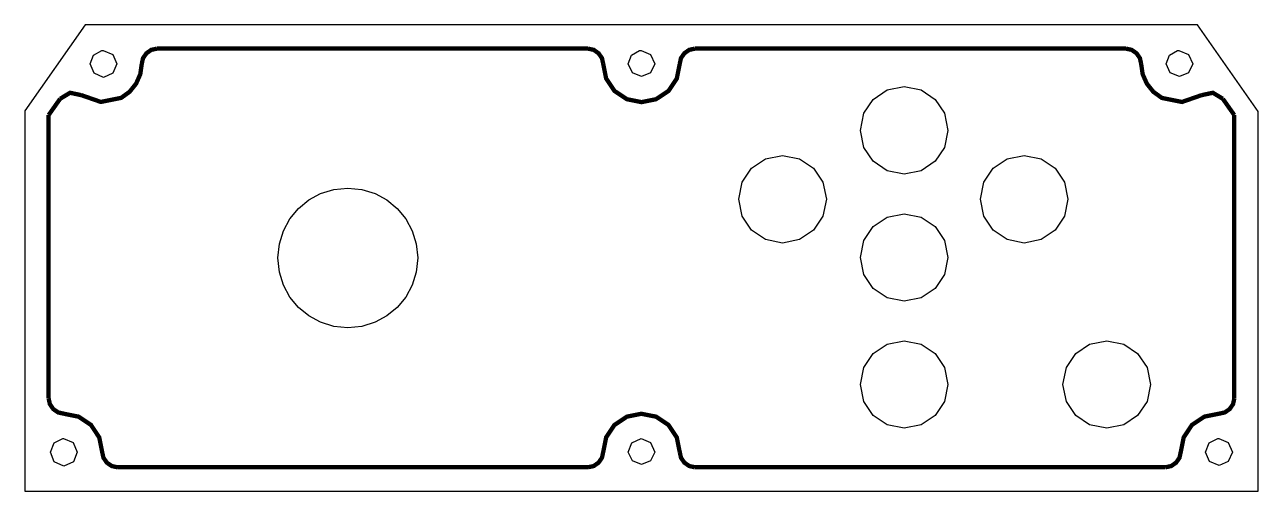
# Model space of a CAD drawing. Extents: x 0 to 3.17, y 0 to 1.2.
import ezdxf

# ---------------------------------------------------------------- set-up
doc = ezdxf.new("R2010")
doc.units = 0
doc.layers.get('0').update_dxf_attribs({"linetype": 'CONTINUOUS'})

msp = doc.modelspace()

# ---------------------------------------------------------------- linework, layer by layer
at = {"color": 174}
for points in [[(0.1559, 1.2004), (0, 0.9788), (0, 0), (3.1746, 0), (3.1746, 0.9774), (3.0177, 1.2004), (0.1559, 1.2004)], [(0.2021, 1.1341), (0.2267, 1.1238), (0.2375, 1.0993), (0.227, 1.0753), (0.203, 1.0648), (0.1789, 1.0753), (0.1684, 1.0993), (0.1772, 1.122), (0.1986, 1.1337), (0.2021, 1.1341)], [(1.5861, 1.1341), (1.6108, 1.1238), (1.6215, 1.0993), (1.6103, 1.0768), (1.5871, 1.0671), (1.5639, 1.0768), (1.5528, 1.0993), (1.5615, 1.1219), (1.5826, 1.1337), (1.5861, 1.1341)], [(2.9705, 1.1341), (2.9952, 1.1238), (3.0059, 1.0993), (2.9947, 1.0768), (2.9715, 1.0671), (2.9482, 1.0768), (2.9372, 1.0993), (2.9459, 1.1219), (2.967, 1.1337), (2.9705, 1.1341)], [(2.2632, 1.0413), (2.307, 1.0325), (2.3429, 1.0083), (2.3671, 0.9724), (2.376, 0.9285), (2.3671, 0.8847), (2.3429, 0.8489), (2.307, 0.8248), (2.2632, 0.816), (2.2193, 0.8248), (2.1836, 0.8489), (2.1595, 0.8847), (2.1507, 0.9285), (2.1595, 0.9724), (2.1836, 1.0083), (2.2193, 1.0325), (2.2632, 1.0413)], [(1.9504, 0.8639), (1.9942, 0.8551), (2.0301, 0.831), (2.0543, 0.7952), (2.0632, 0.7514), (2.0543, 0.7076), (2.0301, 0.6717), (1.9942, 0.6475), (1.9504, 0.6386), (1.9065, 0.6475), (1.8707, 0.6717), (1.8466, 0.7076), (1.8378, 0.7514), (1.8466, 0.7952), (1.8707, 0.831), (1.9065, 0.8551), (1.9504, 0.8639)], [(2.5722, 0.8639), (2.616, 0.8551), (2.6518, 0.831), (2.6759, 0.7952), (2.6847, 0.7514), (2.6759, 0.7076), (2.6518, 0.6717), (2.616, 0.6475), (2.5722, 0.6386), (2.5283, 0.6475), (2.4924, 0.6717), (2.4682, 0.7076), (2.4594, 0.7514), (2.4682, 0.7952), (2.4924, 0.831), (2.5283, 0.8551), (2.5722, 0.8639)], [(0.8316, 0.7802), (0.8678, 0.7766), (0.9016, 0.7661), (0.9321, 0.7495), (0.9588, 0.7276), (0.9807, 0.701), (0.9973, 0.6704), (1.0078, 0.6367), (1.0114, 0.6004), (1.0078, 0.5641), (0.9973, 0.5304), (0.9807, 0.4998), (0.9588, 0.4732), (0.9321, 0.4512), (0.9016, 0.4347), (0.8678, 0.4242), (0.8316, 0.4205), (0.7953, 0.4242), (0.7616, 0.4347), (0.731, 0.4512), (0.7044, 0.4732), (0.6824, 0.4998), (0.6659, 0.5304), (0.6554, 0.5641), (0.6517, 0.6004), (0.6554, 0.6367), (0.6659, 0.6704), (0.6824, 0.701), (0.7044, 0.7276), (0.731, 0.7495), (0.7616, 0.7661), (0.7953, 0.7766), (0.8316, 0.7802)], [(2.2632, 0.7142), (2.307, 0.7055), (2.3429, 0.6814), (2.3671, 0.6456), (2.376, 0.6017), (2.3671, 0.5579), (2.3429, 0.522), (2.307, 0.4978), (2.2632, 0.4889), (2.2193, 0.4978), (2.1836, 0.522), (2.1595, 0.5579), (2.1507, 0.6017), (2.1595, 0.6456), (2.1836, 0.6814), (2.2193, 0.7055), (2.2632, 0.7142)], [(2.2632, 0.3875), (2.307, 0.3787), (2.3429, 0.3545), (2.3671, 0.3186), (2.376, 0.2747), (2.3671, 0.2308), (2.3429, 0.1951), (2.307, 0.171), (2.2632, 0.1622), (2.2193, 0.171), (2.1836, 0.1951), (2.1595, 0.2308), (2.1507, 0.2747), (2.1595, 0.3186), (2.1836, 0.3545), (2.2193, 0.3787), (2.2632, 0.3875)], [(2.7844, 0.3875), (2.8282, 0.3787), (2.8641, 0.3545), (2.8883, 0.3186), (2.8973, 0.2747), (2.8883, 0.2308), (2.8641, 0.1951), (2.8282, 0.171), (2.7844, 0.1622), (2.7406, 0.171), (2.7048, 0.1951), (2.6807, 0.2308), (2.6719, 0.2747), (2.6807, 0.3186), (2.7048, 0.3545), (2.7406, 0.3787), (2.7844, 0.3875)], [(0.0983, 0.1358), (0.1, 0.1358), (0.1247, 0.1255), (0.1354, 0.1011), (0.1257, 0.0757), (0.101, 0.0643), (0.0763, 0.0757), (0.0667, 0.1011), (0.076, 0.1243), (0.0983, 0.1358)], [(1.5861, 0.1358), (1.6108, 0.1255), (1.6215, 0.1011), (1.6103, 0.0785), (1.5871, 0.0688), (1.5639, 0.0785), (1.5528, 0.1011), (1.5627, 0.1249), (1.5861, 0.1358)], [(3.0705, 0.1358), (3.0726, 0.1358), (3.0972, 0.1255), (3.108, 0.1011), (3.0974, 0.077), (3.0735, 0.0665), (3.0494, 0.077), (3.0389, 0.1011), (3.0482, 0.1243), (3.0705, 0.1358)]]:
    msp.add_lwpolyline(points, close=True, dxfattribs=at)
at = {"color": 0, "const_width": 0.0111}
for points in [[(0.3407, 1.1388), (0.3258, 1.1356), (0.3133, 1.1268), (0.3046, 1.1143), (0.3013, 1.0995)], [(1.4494, 1.1388), (0.3407, 1.1388)], [(1.4888, 1.0995), (1.4856, 1.1143), (1.4768, 1.1268), (1.4643, 1.1356), (1.4494, 1.1388)], [(1.725, 1.1388), (1.7102, 1.1356), (1.6976, 1.1268), (1.6889, 1.1143), (1.6857, 1.0995)], [(2.8338, 1.1388), (1.725, 1.1388)], [(2.8731, 1.0995), (2.8699, 1.1143), (2.8612, 1.1268), (2.8486, 1.1356), (2.8338, 1.1388)], [(0.1461, 1.019), (0.1961, 1.0016), (0.2482, 1.012), (0.2699, 1.0276), (0.2867, 1.0485), (0.2975, 1.073), (0.3013, 1.0995)], [(1.4888, 1.0995), (1.4964, 1.0618), (1.5177, 1.0299), (1.5496, 1.0087), (1.5872, 1.0011), (1.6248, 1.0087), (1.6568, 1.0299), (1.6781, 1.0618), (1.6857, 1.0995)], [(2.8731, 1.0995), (2.877, 1.073), (2.8878, 1.0485), (2.9046, 1.0276), (2.9263, 1.012), (2.9783, 1.0016), (3.0284, 1.019)], [(0.1461, 1.019), (0.1168, 1.0252), (0.0912, 1.0097)], [(3.0833, 1.0097), (3.0577, 1.0252), (3.0284, 1.019)], [(0.0912, 1.0097), (0.0616, 0.9678)], [(3.1128, 0.9678), (3.0833, 1.0097)], [(0.0616, 0.9678), (0.0616, 0.239)], [(3.1128, 0.239), (3.1128, 0.9678)], [(0.0616, 0.239), (0.0649, 0.2242), (0.0736, 0.2116), (0.0862, 0.2029), (0.101, 0.1996)], [(3.0735, 0.1996), (3.0883, 0.2029), (3.1009, 0.2116), (3.1096, 0.2242), (3.1128, 0.239)], [(0.1994, 0.1012), (0.1918, 0.1388), (0.1706, 0.1708), (0.1386, 0.1921), (0.101, 0.1996)], [(1.6857, 0.1012), (1.6781, 0.1388), (1.6568, 0.1707), (1.6248, 0.192), (1.5872, 0.1995), (1.5496, 0.192), (1.5177, 0.1707), (1.4964, 0.1388), (1.4888, 0.1012)], [(3.0735, 0.1996), (3.0358, 0.1921), (3.0038, 0.1708), (2.9826, 0.1388), (2.975, 0.1012)], [(0.1994, 0.1012), (0.2027, 0.0864), (0.2114, 0.0738), (0.224, 0.065), (0.2388, 0.0618)], [(1.4494, 0.0618), (1.4643, 0.065), (1.4768, 0.0738), (1.4856, 0.0864), (1.4888, 0.1012)], [(1.6857, 0.1012), (1.6889, 0.0864), (1.6976, 0.0738), (1.7102, 0.065), (1.725, 0.0618)], [(2.9356, 0.0618), (2.9505, 0.065), (2.9631, 0.0738), (2.9718, 0.0864), (2.975, 0.1012)], [(0.2388, 0.0618), (1.4494, 0.0618)], [(1.725, 0.0618), (2.9356, 0.0618)]]:
    msp.add_lwpolyline(points, dxfattribs=at)

doc.saveas('drawing.dxf')
